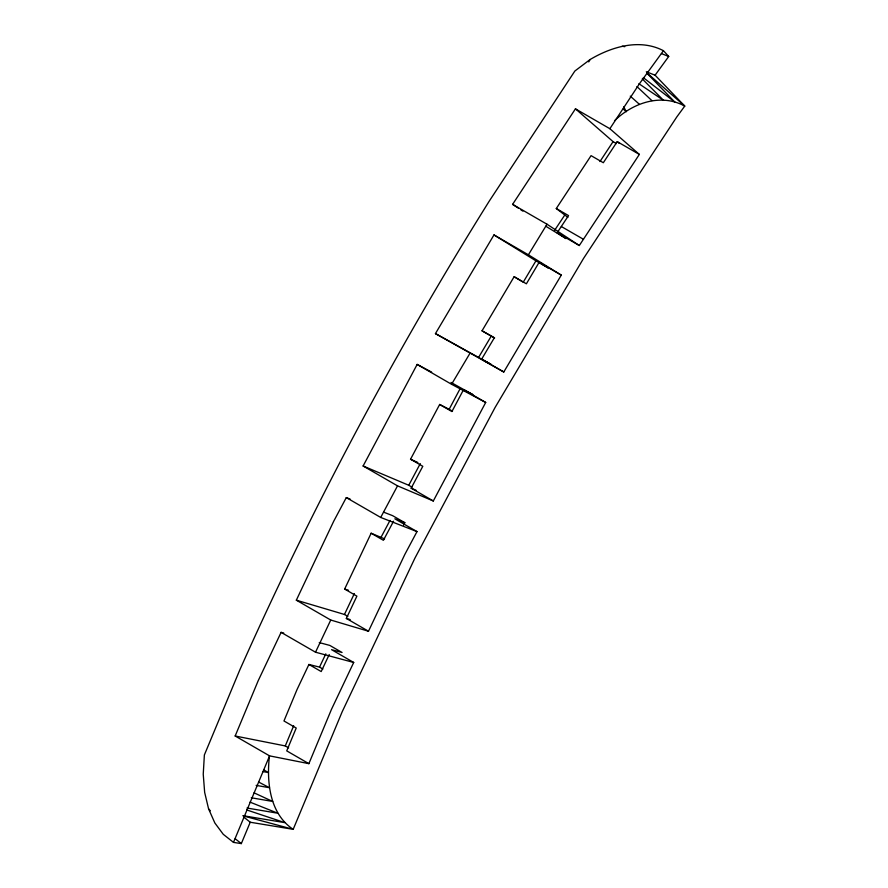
<?xml version="1.0" encoding="UTF-8"?>
<svg xmlns="http://www.w3.org/2000/svg" width="888" height="888" viewBox="0 0 888 888"><rect width="100%" height="100%" fill="white"/><g stroke="black" fill="none" stroke-linecap="round" stroke-linejoin="round"><path stroke-width="1.33" d="M269.375 756.465C266.544 782.162 269.708 813.808 293.195 829.337L342.158 711.821L414.874 558.219L495.093 407.459L583.605 258.33L676.8 116.939L684.759 106.083L655.089 75.203L646.331 71.762M283.738 633.055L281.108 632.356L258.164 680.785L235.165 735.997L285.281 745.931L293.684 725.74M235.165 735.997L269.575 755.866L308.88 763.658L331.446 709.412L353.702 662.47L331.557 649.672L342.069 652.491L329.803 645.421L319.269 642.59M243.911 817.182L250.227 822.233L241.325 843.6L233.489 842.39L269.575 755.866M403.574 525.086L404.828 522.71L394.838 518.814L416.994 531.612L404.784 554.523L368.498 631.246L330.747 620.035L296.337 600.177L333.721 521.223L346.298 497.591L350.15 499.089M368.498 631.246L346.342 618.448L356.898 596.148L344.644 589.066L371.14 533.222L384.56 538.861M322.866 669.03L319.525 667.099L308.924 664.468L297.036 689.543L283.96 720.967L296.226 728.038L286.724 750.871L308.88 763.658M281.108 632.356L315.518 652.214L330.747 620.035M296.337 600.177L344.466 614.463L354.356 593.561M319.525 667.099L325.807 653.857M329.248 654.534L321.19 671.55L308.924 664.468M433.311 500.976L411.155 488.178L422.799 466.3L410.545 459.229L439.66 404.473L451.914 411.555L463.547 389.666L485.703 402.464L433.311 500.976L397.524 485.858L363.114 465.989L417.16 364.413L431.668 372.139M346.298 497.591L380.708 517.449L397.524 485.858M363.114 465.989L408.746 485.27L420.29 463.58M452.492 411.222L449.15 409.29L460.04 388.8M393.573 521.201L383.394 540.293L371.14 533.222M381.218 536.929L390.043 520.368M588.744 61.905L590.098 59.529C611.71 46.664 639.782 38.362 663.436 50.694L668.708 56.477L655.089 75.203M435.442 333.588L493.972 234.932L528.393 254.801L561.283 275.114L503.785 371.994L435.442 333.588L490.975 364.302L481.629 359.196L494.283 337.884L482.029 330.813L514.13 276.723L526.384 283.805L539.127 262.326L561.283 275.114M417.16 364.413L451.57 384.282L469.863 353.457M528.393 254.801L547.008 224.22L579.309 245.521L639.36 154.423L609.867 128.705L575.446 108.836L512.598 204.351L518.315 208.125M478.71 357.22L491.319 335.986L494.66 337.917M493.972 234.932L535.93 260.839L523.265 282.173L514.13 276.723M567.865 217.349L556.288 208.514L591.075 155.644L603.329 162.726L617.204 141.636L639.36 154.423M609.867 128.705L639.538 83.605L663.436 50.694M564.524 215.418L554.501 230.48M599.955 161.561L613.075 141.636L575.446 108.836M545.787 226.229L566.056 238.595L557.165 232.734L568.542 215.595L556.288 208.514M614.54 120.724C632.844 102.886 660.927 93.096 684.759 106.083L647.108 73.06M590.098 59.529L574.858 71.029L489.31 201.032A2210.443 1276.211 -60 0 0 239.716 670.129L204.373 754.955L203.241 774.225L204.662 792.407L208.58 808.857L214.852 822.987L223.254 834.298L233.489 842.39M250.227 822.233L293.195 829.337L243.112 815.85M243.146 815.717L284.748 822.632L246.72 809.945M246.986 808.036L277.822 813.23L250.039 802.142M251.26 797.768L272.683 801.453L254.046 792.829M256.133 785.369L269.497 787.734L258.552 781.995M263.048 771.583L268.376 772.56L263.625 769.796M622.199 46.209L624.775 46.698M315.518 652.214L353.702 662.47M346.342 618.448L350.238 619.613M344.644 589.066L348.507 590.287M383.572 512.132L392.574 515.639L404.828 522.71M380.708 517.449L416.994 531.612M661.46 53.602L668.708 56.477M411.155 488.178L416.084 490.265M410.545 459.229L417.86 462.493M439.66 404.473L449.15 409.29M451.015 382.439L472.938 394.672L463.547 389.666M451.57 384.282L485.703 402.464M482.029 330.813L491.319 335.986M613.075 141.636L616.416 143.567M561.349 226.529L583.494 239.316M512.598 204.351L547.008 224.22M557.165 232.734L579.309 245.521M535.93 260.839L548.185 267.921L539.127 262.326M481.629 359.196L503.785 371.994M408.746 485.27L412.088 487.19M344.466 614.463L347.807 616.394M285.281 745.931L288.622 747.863M520.601 209.635L522.888 211.144M638.905 83.716L663.602 100.4L642.257 78.888M643.312 77.656L674.825 102.042L646.997 73.26M235.187 838.749L241.325 843.6M617.204 141.636L619.236 143.401M623.21 109.013L626.273 111.722L623.731 106.815M630.258 96.137L639.427 104.307M636.918 86.569L651.892 100.61M208.58 808.857L210.345 810.777"/></g></svg>
